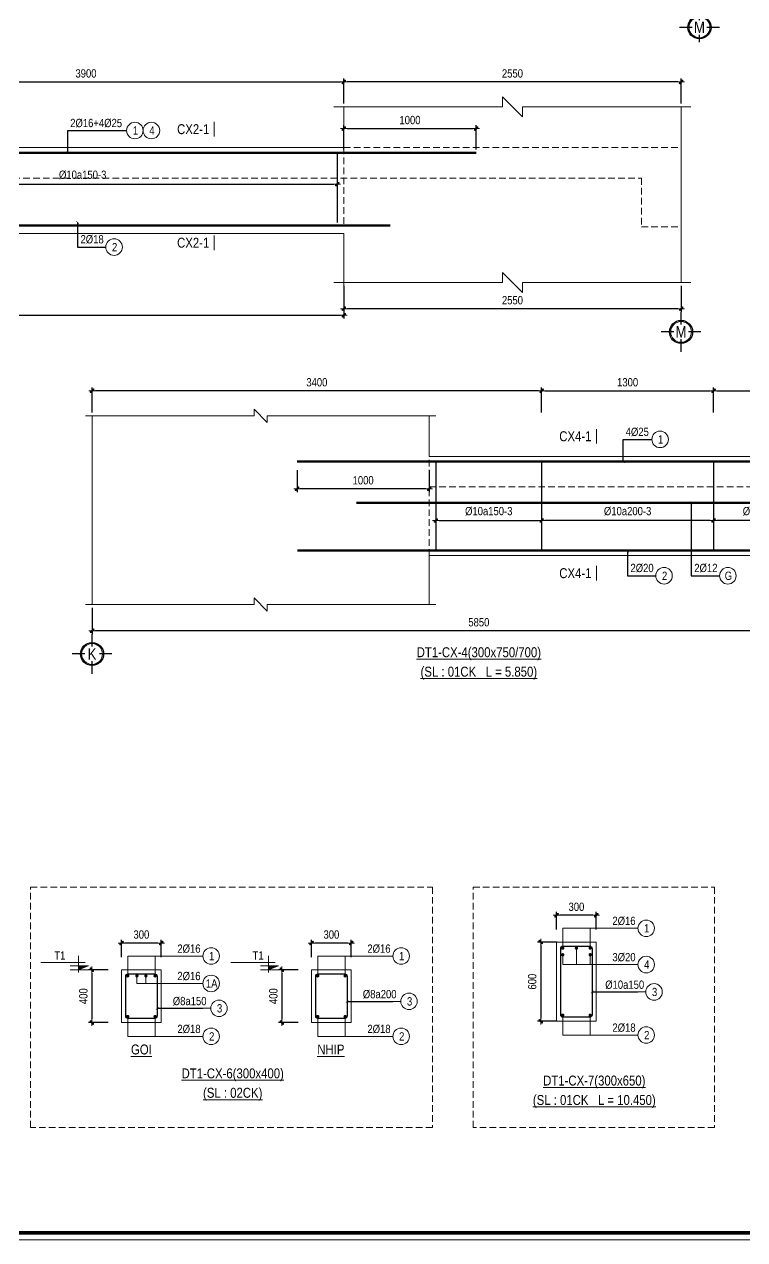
# Model space of a CAD drawing. Header units: millimetres. Extents: x 397144 to 8960116, y 345581 to 674207.
# Drawn here: x 4918751 to 4924198, y 602485 to 611679 of the extents above; entities that cross this region are included whole.
import ezdxf
from ezdxf.enums import TextEntityAlignment as Align
from ezdxf.xclip import XClip

# ---------------------------------------------------------------- set-up
doc = ezdxf.new("R2010")
doc.units = ezdxf.units.MM
doc.header["$XCLIPFRAME"] = 0
doc.header["$PDSIZE"] = -10
doc.linetypes.add('HIDDEN', pattern=[0.375, 0.25, -0.125])
doc.layers.get('0').update_dxf_attribs({"linetype": 'CONTINUOUS'})
doc.layers.get('Defpoints').update_dxf_attribs({"color": 12, "linetype": 'CONTINUOUS'})
for name, color, linetype, lineweight in [('2', 2, 'CONTINUOUS', 20), ('CDAI', 8, 'CONTINUOUS', 30), ('CTHEP', 2, 'CONTINUOUS', 50), ('DBAO', 3, 'CONTINUOUS', 20), ('DGIONG', 4, 'CONTINUOUS', 13), ('KTH', 150, 'CONTINUOUS', 5), ('Net khuat', 8, 'HIDDEN', 13), ('STICK', 1, 'CONTINUOUS', 9), ('TEXT', 7, 'CONTINUOUS', 15)]:
    doc.layers.add(name, color=color, linetype=linetype, lineweight=lineweight)
doc.layers.add('8', color=8, linetype='CONTINUOUS')
doc.layers.add('HATCH', color=7, linetype='CONTINUOUS', lineweight=5, true_color=0x2491ff)
doc.styles.add('HELVECONDENSE', font='VHELVCN_0.TTF')
doc.styles.add('Star-HelCon', font='VHELVCN_0.TTF')
doc.styles.add('TTP-HelCon', font='VHELVCN_0.TTF')
doc.styles.add('VNI-HELVE-CONDENSE', font='VHELVCN_0.TTF')
doc.dimstyles.new('kc-25', dxfattribs={"dimtxt": 62.5, "dimasz": 20, "dimexe": 20, "dimexo": 50, "dimgap": 25, "dimtad": 3, "dimdec": 0, "dimzin": 0, "dimdsep": 46, "dimtxsty": 'VNI-HELVE-CONDENSE', "dimblk": 'DIM', "dimcen": 2.5, "dimclrd": 256, "dimclre": 154, "dimclrt": 7, "dimaunit": 1, "dimadec": 0, "dimazin": 0, "dimtfac": 1, "dimtdec": 0, "dimtix": 1, "dimtmove": 0, "dimatfit": 3, "dimldrblk": 'DOT', "dimfxl": 1, "dimtolj": 1, "dimtzin": 0, "dimarcsym": 0})
doc.dimstyles.new('TTP-25', dxfattribs={"dimscale": 25, "dimtxt": 2.5, "dimasz": 1, "dimexe": 1, "dimexo": 1, "dimgap": 0.09, "dimtad": 0, "dimdec": 4, "dimrnd": 5, "dimzin": 9, "dimdsep": 46, "dimtxsty": 'TTP-HelCon', "dimblk": 'Stick1', "dimcen": 0.09, "dimdle": 1.5, "dimclrd": 256, "dimclre": 256, "dimclrt": 7, "dimadec": 0, "dimazin": 0, "dimtfac": 1, "dimtdec": 4, "dimtmove": 0, "dimatfit": 3, "dimldrblk": '_ArchTick1', "dimfxl": 1, "dimtvp": 1, "dimtolj": 1, "dimtzin": 0, "dimarcsym": 0})

# ---------------------------------------------------------------- blocks, each defined once
blk = doc.blocks.new('Stick1')
at = {"layer": 'STICK'}
h = blk.add_hatch(color=256, dxfattribs=at)
edge = h.paths.add_edge_path()
edge.add_line((0.3, 0.5), (-0.5, -0.3))
edge.add_arc((-0.4, -0.4), 0.141, 135, 315)
edge.add_line((-0.3, -0.5), (0.5, 0.3))
edge.add_arc((0.4, 0.4), 0.141, 315, 495)
blk.add_line((1, 0), (-1, 0), dxfattribs=at)
blk.add_lwpolyline([(0.3, 0.5), (-0.5, -0.3, 1), (-0.3, -0.5), (0.5, 0.3, 1), (0.3, 0.5, 1)], format="xyb", dxfattribs=at)
blk = doc.blocks.new('*D658')
at = {"layer": 'Defpoints', "color": 0, "transparency": 16777216}
for p in [(4911567.1, 609675.5), (4921167.1, 609675.5), (4921167.1, 609477.5)]:
    blk.add_point(p, dxfattribs=at)
at = {"layer": 'KTH', "lineweight": -2, "transparency": 16777216}
for p, q in [((4911567.1, 609650.5), (4911567.1, 609452.5)), ((4921167.1, 609650.5), (4921167.1, 609452.5)), ((4911592.1, 609477.5), (4921142.1, 609477.5))]:
    blk.add_line(p, q, dxfattribs=at)
at = {"layer": 'KTH', "lineweight": -2, "transparency": 16777216, "xscale": 25, "yscale": 25, "zscale": 25, "rotation": 180}
blk.add_blockref('Stick1', (4911567.1, 609477.5), dxfattribs=at)
at = {"layer": 'KTH', "lineweight": -2, "transparency": 16777216, "xscale": 25, "yscale": 25, "zscale": 25}
blk.add_blockref('Stick1', (4921167.1, 609477.5), dxfattribs=at)
at = {"layer": 'KTH', "color": 7, "transparency": 16777216, "insert": (4916367.1, 609541.3), "char_height": 62.5, "attachment_point": 5, "style": 'TTP-HelCon'}
blk.add_mtext('\\A1;9600', dxfattribs=at)
blk = doc.blocks.new('_ArchTick1')
at = {"color": 0, "const_width": 3.81}
blk.add_lwpolyline([(-12.7, -12.7), (12.7, 12.7)], dxfattribs=at)
blk = doc.blocks.new('*D660')
at = {"layer": 'Defpoints', "color": 0, "transparency": 16777216}
for p in [(4921167.1, 609725.5), (4923717.1, 609725.5), (4921167.1, 609527.5)]:
    blk.add_point(p, dxfattribs=at)
at = {"layer": 'KTH', "lineweight": -2, "transparency": 16777216}
for p, q in [((4921167.1, 609700.5), (4921167.1, 609502.5)), ((4923717.1, 609700.5), (4923717.1, 609502.5)), ((4923692.1, 609527.5), (4921192.1, 609527.5))]:
    blk.add_line(p, q, dxfattribs=at)
at = {"layer": 'KTH', "lineweight": -2, "transparency": 16777216, "xscale": 25, "yscale": 25, "zscale": 25, "rotation": 180}
blk.add_blockref('Stick1', (4921167.1, 609527.5), dxfattribs=at)
at = {"layer": 'KTH', "lineweight": -2, "transparency": 16777216, "xscale": 25, "yscale": 25, "zscale": 25}
blk.add_blockref('Stick1', (4923717.1, 609527.5), dxfattribs=at)
at = {"layer": 'KTH', "color": 7, "transparency": 16777216, "insert": (4922442.1, 609591.3), "char_height": 62.5, "attachment_point": 5, "style": 'TTP-HelCon'}
blk.add_mtext('\\A1;2550', dxfattribs=at)
blk = doc.blocks.new('*D664')
at = {"layer": 'Defpoints', "color": 0, "transparency": 16777216}
for p in [(4921167.1, 611242.9), (4921167.1, 611053.9), (4923717.1, 611053.9)]:
    blk.add_point(p, dxfattribs=at)
at = {"layer": 'KTH', "lineweight": -2, "transparency": 16777216}
for p, q in [((4921167.1, 611078.9), (4921167.1, 611267.9)), ((4923692.1, 611242.9), (4921192.1, 611242.9)), ((4923717.1, 611078.9), (4923717.1, 611267.9))]:
    blk.add_line(p, q, dxfattribs=at)
at = {"layer": 'KTH', "lineweight": -2, "transparency": 16777216, "xscale": 25, "yscale": 25, "zscale": 25, "rotation": 180}
blk.add_blockref('Stick1', (4921167.1, 611242.9), dxfattribs=at)
at = {"layer": 'KTH', "lineweight": -2, "transparency": 16777216, "xscale": 25, "yscale": 25, "zscale": 25}
blk.add_blockref('Stick1', (4923717.1, 611242.9), dxfattribs=at)
at = {"layer": 'KTH', "color": 7, "transparency": 16777216, "insert": (4922442.1, 611306.7), "char_height": 62.5, "attachment_point": 5, "style": 'TTP-HelCon'}
blk.add_mtext('\\A1;2550', dxfattribs=at)
blk = doc.blocks.new('*D667')
at = {"layer": 'Defpoints', "color": 0, "transparency": 16777216}
for p in [(4921167.1, 611242.9), (4917267.1, 611078.9), (4921167.1, 611053.9)]:
    blk.add_point(p, dxfattribs=at)
at = {"layer": 'KTH', "lineweight": -2, "transparency": 16777216}
for p, q in [((4917267.1, 611103.9), (4917267.1, 611267.9)), ((4917292.1, 611242.9), (4921142.1, 611242.9)), ((4921167.1, 611078.9), (4921167.1, 611267.9))]:
    blk.add_line(p, q, dxfattribs=at)
at = {"layer": 'KTH', "lineweight": -2, "transparency": 16777216, "xscale": 25, "yscale": 25, "zscale": 25, "rotation": 180}
blk.add_blockref('Stick1', (4917267.1, 611242.9), dxfattribs=at)
at = {"layer": 'KTH', "lineweight": -2, "transparency": 16777216, "xscale": 25, "yscale": 25, "zscale": 25}
blk.add_blockref('Stick1', (4921167.1, 611242.9), dxfattribs=at)
at = {"layer": 'KTH', "color": 7, "transparency": 16777216, "insert": (4919217.1, 611306.7), "char_height": 62.5, "attachment_point": 5, "style": 'TTP-HelCon'}
blk.add_mtext('\\A1;3900', dxfattribs=at)
blk = doc.blocks.new('DIM')
h = blk.add_hatch(color=1)
h.paths.add_polyline_path([(0.49, 0.29, 1), (0.29, 0.49), (-0.19, 0), (0.19, 0)])
h.paths.add_polyline_path([(0.19, 0), (-0.19, 0), (-0.49, -0.29, 1), (-0.29, -0.49)])
at = {"color": 9}
for p, q in [((-0.19, 0), (-1.5, 0)), ((0.19, 0), (1.5, 0))]:
    blk.add_line(p, q, dxfattribs=at)
at = {"color": 1}
for p, q in [((-0.49, -0.29), (0.29, 0.49)), ((-0.29, -0.49), (0.49, 0.29)), ((-0.19, 0), (0.19, 0))]:
    blk.add_line(p, q, dxfattribs=at)
blk.add_arc((-0.39, -0.39), 0.138, 135, 315, dxfattribs=at)
blk = doc.blocks.new('*D668')
at = {"layer": 'Defpoints', "color": 0, "transparency": 16777216}
for p in [(4917267.1, 610539.6), (4921117.1, 610572.1), (4921117.1, 610469.6)]:
    blk.add_point(p, dxfattribs=at)
at = {"layer": 'KTH', "lineweight": -2, "transparency": 16777216}
for p, q in [((4921117.1, 610547.1), (4921117.1, 610444.6)), ((4917267.1, 610514.6), (4917267.1, 610444.6)), ((4917292.1, 610469.6), (4921092.1, 610469.6))]:
    blk.add_line(p, q, dxfattribs=at)
at = {"layer": 'KTH', "lineweight": -2, "transparency": 16777216, "xscale": 25, "yscale": 25, "zscale": 25, "rotation": 180}
blk.add_blockref('Stick1', (4917267.1, 610469.6), dxfattribs=at)
at = {"layer": 'KTH', "lineweight": -2, "transparency": 16777216, "xscale": 25, "yscale": 25, "zscale": 25}
blk.add_blockref('Stick1', (4921117.1, 610469.6), dxfattribs=at)
at = {"layer": 'KTH', "color": 7, "transparency": 16777216, "insert": (4919192.1, 610539.5), "char_height": 62.5, "attachment_point": 5, "style": 'TTP-HelCon'}
blk.add_mtext('\\A1;Þ10a150-3', dxfattribs=at)
blk = doc.blocks.new('*D669')
at = {"layer": 'Defpoints', "color": 0, "transparency": 16777216}
for p in [(4919263, 608906.7), (4919263, 608717.7), (4922663, 608717.7)]:
    blk.add_point(p, dxfattribs=at)
at = {"layer": 'KTH', "lineweight": -2, "transparency": 16777216}
for p, q in [((4919263, 608742.7), (4919263, 608931.7)), ((4922638, 608906.7), (4919288, 608906.7)), ((4922663, 608742.7), (4922663, 608931.7))]:
    blk.add_line(p, q, dxfattribs=at)
at = {"layer": 'KTH', "lineweight": -2, "transparency": 16777216, "xscale": 25, "yscale": 25, "zscale": 25, "rotation": 180}
blk.add_blockref('Stick1', (4919263, 608906.7), dxfattribs=at)
at = {"layer": 'KTH', "lineweight": -2, "transparency": 16777216, "xscale": 25, "yscale": 25, "zscale": 25}
blk.add_blockref('Stick1', (4922663, 608906.7), dxfattribs=at)
at = {"layer": 'KTH', "color": 7, "transparency": 16777216, "insert": (4920963, 608970.5), "char_height": 62.5, "attachment_point": 5, "style": 'TTP-HelCon'}
blk.add_mtext('\\A1;3400', dxfattribs=at)
blk = doc.blocks.new('*D670')
at = {"layer": 'Defpoints', "color": 0, "transparency": 16777216}
for p in [(4919263, 607289.3), (4925113, 607289.3), (4919263, 607091.3)]:
    blk.add_point(p, dxfattribs=at)
at = {"layer": 'KTH', "lineweight": -2, "transparency": 16777216}
for p, q in [((4919263, 607264.3), (4919263, 607066.3)), ((4925113, 607264.3), (4925113, 607066.3)), ((4925088, 607091.3), (4919288, 607091.3))]:
    blk.add_line(p, q, dxfattribs=at)
at = {"layer": 'KTH', "lineweight": -2, "transparency": 16777216, "xscale": 25, "yscale": 25, "zscale": 25, "rotation": 180}
blk.add_blockref('Stick1', (4919263, 607091.3), dxfattribs=at)
at = {"layer": 'KTH', "lineweight": -2, "transparency": 16777216, "xscale": 25, "yscale": 25, "zscale": 25}
blk.add_blockref('Stick1', (4925113, 607091.3), dxfattribs=at)
at = {"layer": 'KTH', "color": 7, "transparency": 16777216, "insert": (4922188, 607155.1), "char_height": 62.5, "attachment_point": 5, "style": 'TTP-HelCon'}
blk.add_mtext('\\A1;5850', dxfattribs=at)
blk = doc.blocks.new('*D671')
at = {"layer": 'Defpoints', "color": 0, "transparency": 16777216}
for p in [(4923963, 608906.7), (4922663, 608717.7), (4923963, 608717.7)]:
    blk.add_point(p, dxfattribs=at)
at = {"layer": 'KTH', "lineweight": -2, "transparency": 16777216}
for p, q in [((4922663, 608742.7), (4922663, 608931.7)), ((4922688, 608906.7), (4923938, 608906.7)), ((4923963, 608742.7), (4923963, 608931.7))]:
    blk.add_line(p, q, dxfattribs=at)
at = {"layer": 'KTH', "lineweight": -2, "transparency": 16777216, "xscale": 25, "yscale": 25, "zscale": 25, "rotation": 180}
blk.add_blockref('Stick1', (4922663, 608906.7), dxfattribs=at)
at = {"layer": 'KTH', "lineweight": -2, "transparency": 16777216, "xscale": 25, "yscale": 25, "zscale": 25}
blk.add_blockref('Stick1', (4923963, 608906.7), dxfattribs=at)
at = {"layer": 'KTH', "color": 7, "transparency": 16777216, "insert": (4923313, 608970.5), "char_height": 62.5, "attachment_point": 5, "style": 'TTP-HelCon'}
blk.add_mtext('\\A1;1300', dxfattribs=at)
blk = doc.blocks.new('*D672')
at = {"layer": 'Defpoints', "color": 0, "transparency": 16777216}
for p in [(4925113, 608906.7), (4923963, 608717.7), (4925113, 608717.7)]:
    blk.add_point(p, dxfattribs=at)
at = {"layer": 'KTH', "lineweight": -2, "transparency": 16777216}
for p, q in [((4923963, 608742.7), (4923963, 608931.7)), ((4923988, 608906.7), (4925088, 608906.7)), ((4925113, 608742.7), (4925113, 608931.7))]:
    blk.add_line(p, q, dxfattribs=at)
at = {"layer": 'KTH', "lineweight": -2, "transparency": 16777216, "xscale": 25, "yscale": 25, "zscale": 25, "rotation": 180}
blk.add_blockref('Stick1', (4923963, 608906.7), dxfattribs=at)
at = {"layer": 'KTH', "lineweight": -2, "transparency": 16777216, "xscale": 25, "yscale": 25, "zscale": 25}
blk.add_blockref('Stick1', (4925113, 608906.7), dxfattribs=at)
at = {"layer": 'KTH', "color": 7, "transparency": 16777216, "insert": (4924538, 608970.5), "char_height": 62.5, "attachment_point": 5, "style": 'TTP-HelCon'}
blk.add_mtext('\\A1;1150', dxfattribs=at)
blk = doc.blocks.new('*D673')
at = {"layer": 'Defpoints', "color": 0, "transparency": 16777216}
for p in [(4921863, 608065.3), (4922663, 608065.3), (4922663, 607925.3)]:
    blk.add_point(p, dxfattribs=at)
at = {"layer": 'KTH', "lineweight": -2, "transparency": 16777216}
for p, q in [((4921863, 608040.3), (4921863, 607900.3)), ((4922663, 608040.3), (4922663, 607900.3)), ((4921888, 607925.3), (4922638, 607925.3))]:
    blk.add_line(p, q, dxfattribs=at)
at = {"layer": 'KTH', "lineweight": -2, "transparency": 16777216, "xscale": 25, "yscale": 25, "zscale": 25, "rotation": 180}
blk.add_blockref('Stick1', (4921863, 607925.3), dxfattribs=at)
at = {"layer": 'KTH', "lineweight": -2, "transparency": 16777216, "xscale": 25, "yscale": 25, "zscale": 25}
blk.add_blockref('Stick1', (4922663, 607925.3), dxfattribs=at)
at = {"layer": 'KTH', "color": 7, "transparency": 16777216, "insert": (4922263, 607995.2), "char_height": 62.5, "attachment_point": 5, "style": 'TTP-HelCon'}
blk.add_mtext('\\A1;Þ10a150-3', dxfattribs=at)
blk = doc.blocks.new('*D674')
at = {"layer": 'Defpoints', "color": 0, "transparency": 16777216}
for p in [(4922663, 608065.3), (4923963, 608065.3), (4922663, 607925.3)]:
    blk.add_point(p, dxfattribs=at)
at = {"layer": 'KTH', "lineweight": -2, "transparency": 16777216}
for p, q in [((4922663, 608040.3), (4922663, 607900.3)), ((4923963, 608040.3), (4923963, 607900.3)), ((4923938, 607925.3), (4922688, 607925.3))]:
    blk.add_line(p, q, dxfattribs=at)
at = {"layer": 'KTH', "lineweight": -2, "transparency": 16777216, "xscale": 25, "yscale": 25, "zscale": 25, "rotation": 180}
blk.add_blockref('Stick1', (4922663, 607925.3), dxfattribs=at)
at = {"layer": 'KTH', "lineweight": -2, "transparency": 16777216, "xscale": 25, "yscale": 25, "zscale": 25}
blk.add_blockref('Stick1', (4923963, 607925.3), dxfattribs=at)
at = {"layer": 'KTH', "color": 7, "transparency": 16777216, "insert": (4923313, 607995.2), "char_height": 62.5, "attachment_point": 5, "style": 'TTP-HelCon'}
blk.add_mtext('\\A1;Þ10a200-3', dxfattribs=at)
blk = doc.blocks.new('*D675')
at = {"layer": 'Defpoints', "color": 0, "transparency": 16777216}
for p in [(4923963, 608065.3), (4924763, 608065.3), (4923963, 607925.3)]:
    blk.add_point(p, dxfattribs=at)
at = {"layer": 'KTH', "lineweight": -2, "transparency": 16777216}
for p, q in [((4923963, 608040.3), (4923963, 607900.3)), ((4924763, 608040.3), (4924763, 607900.3)), ((4924738, 607925.3), (4923988, 607925.3))]:
    blk.add_line(p, q, dxfattribs=at)
at = {"layer": 'KTH', "lineweight": -2, "transparency": 16777216, "xscale": 25, "yscale": 25, "zscale": 25, "rotation": 180}
blk.add_blockref('Stick1', (4923963, 607925.3), dxfattribs=at)
at = {"layer": 'KTH', "lineweight": -2, "transparency": 16777216, "xscale": 25, "yscale": 25, "zscale": 25}
blk.add_blockref('Stick1', (4924763, 607925.3), dxfattribs=at)
at = {"layer": 'KTH', "color": 7, "transparency": 16777216, "insert": (4924363, 607995.2), "char_height": 62.5, "attachment_point": 5, "style": 'TTP-HelCon'}
blk.add_mtext('\\A1;Þ10a150-3', dxfattribs=at)
blk = doc.blocks.new('*D676')
at = {"layer": 'Defpoints', "color": 0, "transparency": 16777216}
for p in [(4920813, 608331.3), (4921813, 608331.3), (4920813, 608165.3)]:
    blk.add_point(p, dxfattribs=at)
at = {"layer": 'KTH', "lineweight": -2, "transparency": 16777216}
for p, q in [((4920813, 608306.3), (4920813, 608140.3)), ((4921813, 608306.3), (4921813, 608140.3)), ((4921788, 608165.3), (4920838, 608165.3))]:
    blk.add_line(p, q, dxfattribs=at)
at = {"layer": 'KTH', "lineweight": -2, "transparency": 16777216, "xscale": 25, "yscale": 25, "zscale": 25, "rotation": 180}
blk.add_blockref('Stick1', (4920813, 608165.3), dxfattribs=at)
at = {"layer": 'KTH', "lineweight": -2, "transparency": 16777216, "xscale": 25, "yscale": 25, "zscale": 25}
blk.add_blockref('Stick1', (4921813, 608165.3), dxfattribs=at)
at = {"layer": 'KTH', "color": 7, "transparency": 16777216, "insert": (4921313, 608229.1), "char_height": 62.5, "attachment_point": 5, "style": 'TTP-HelCon'}
blk.add_mtext('\\A1;1000', dxfattribs=at)
blk = doc.blocks.new('dau truc')
blk.add_circle((0, 0), 180)
at = {"layer": '8'}
for p, q in [((0, 127), (0, 345)), ((-127, 0), (-345, 0)), ((345, 0), (127, 0)), ((0, -345), (0, -127))]:
    blk.add_line(p, q, dxfattribs=at)
blk.add_circle((0, 0), 200, dxfattribs=at)
at = {"layer": 'TEXT', "style": 'HELVECONDENSE'}
blk.add_attdef('A', text='', height=233, dxfattribs=at).set_placement((0, 0), align=Align.MIDDLE)
blk = doc.blocks.new('MC')
at = {"layer": 'CTHEP', "const_width": 10}
blk.add_lwpolyline([(0, 150), (0, 0)], dxfattribs=at)
at = {"layer": 'TEXT', "style": 'TTP-HelCon'}
blk.add_attdef('A', text='', height=100, dxfattribs=at).set_placement((-50, 26), align=Align.RIGHT)
blk = doc.blocks.new('CX-1')
at = {"layer": '2', "ltscale": 300}
ref = blk.add_blockref('dau truc', (22700, -748.84241), dxfattribs=dict(at, xscale=0.4367131292819977, yscale=0.4367131292819977, zscale=0.4367131292819977))
ref.add_attrib('A', 'M', dxfattribs={"layer": 'TEXT', "height": 87.5, "style": 'HELVECONDENSE'}).set_placement((22700, -748.84241), align=Align.MIDDLE)
blk = doc.blocks.new('CHG_XX_Khung ten')
blk.add_lwpolyline([(15, 579), (826, 579), (826, 15), (15, 15)], close=True)
at = {"color": 4, "linetype": 'Continuous', "const_width": 1}
blk.add_lwpolyline([(17, 577), (824, 577), (824, 17), (17, 17)], close=True, dxfattribs=at)
blk = doc.blocks.new('*D1053')
at = {"layer": 'Defpoints', "color": 0, "transparency": 16777216}
for p in [(4922167.1, 610890), (4921167.1, 610706.5), (4922167.1, 610706.5)]:
    blk.add_point(p, dxfattribs=at)
at = {"layer": 'KTH', "lineweight": -2, "transparency": 16777216}
for p, q in [((4921167.1, 610731.5), (4921167.1, 610915)), ((4922167.1, 610731.5), (4922167.1, 610915)), ((4921192.1, 610890), (4922142.1, 610890))]:
    blk.add_line(p, q, dxfattribs=at)
at = {"layer": 'KTH', "lineweight": -2, "transparency": 16777216, "xscale": 25, "yscale": 25, "zscale": 25, "rotation": 180}
blk.add_blockref('Stick1', (4921167.1, 610890), dxfattribs=at)
at = {"layer": 'KTH', "lineweight": -2, "transparency": 16777216, "xscale": 25, "yscale": 25, "zscale": 25}
blk.add_blockref('Stick1', (4922167.1, 610890), dxfattribs=at)
at = {"layer": 'KTH', "color": 7, "transparency": 16777216, "insert": (4921667.1, 610953.9), "char_height": 62.5, "attachment_point": 5, "style": 'TTP-HelCon'}
blk.add_mtext('\\A1;1000', dxfattribs=at)
blk = doc.blocks.new('*D1059')
at = {"layer": 'Defpoints', "color": 0, "ltscale": 500, "transparency": 16777216}
for p in [(4919486.2, 604729.3), (4919486.2, 604596), (4919786.2, 604596)]:
    blk.add_point(p, dxfattribs=at)
at = {"layer": 'KTH', "lineweight": -2, "ltscale": 500, "transparency": 16777216}
for p, q in [((4919486.2, 604621), (4919486.2, 604754.3)), ((4919786.2, 604621), (4919786.2, 604754.3)), ((4919761.2, 604729.3), (4919511.2, 604729.3))]:
    blk.add_line(p, q, dxfattribs=at)
at = {"layer": 'KTH', "lineweight": -2, "ltscale": 500, "transparency": 16777216, "xscale": 25, "yscale": 25, "zscale": 25, "rotation": 180}
blk.add_blockref('Stick1', (4919486.2, 604729.3), dxfattribs=at)
at = {"layer": 'KTH', "lineweight": -2, "ltscale": 500, "transparency": 16777216, "xscale": 25, "yscale": 25, "zscale": 25}
blk.add_blockref('Stick1', (4919786.2, 604729.3), dxfattribs=at)
at = {"layer": 'KTH', "color": 7, "ltscale": 500, "transparency": 16777216, "insert": (4919636.2, 604793.1), "char_height": 62.5, "attachment_point": 5, "style": 'TTP-HelCon'}
blk.add_mtext('\\A1;300', dxfattribs=at)
blk = doc.blocks.new('*D1060')
at = {"layer": 'Defpoints', "color": 0, "ltscale": 500, "transparency": 16777216}
for p in [(4919411.1, 604527), (4919261.2, 604127), (4919411.1, 604127)]:
    blk.add_point(p, dxfattribs=at)
at = {"layer": 'KTH', "lineweight": -2, "ltscale": 500, "transparency": 16777216}
for p, q in [((4919386.1, 604527), (4919236.2, 604527)), ((4919261.2, 604502), (4919261.2, 604152)), ((4919386.1, 604127), (4919236.2, 604127))]:
    blk.add_line(p, q, dxfattribs=at)
at = {"layer": 'KTH', "lineweight": -2, "ltscale": 500, "transparency": 16777216, "xscale": 25, "yscale": 25, "zscale": 25}
for p, rotation in [((4919261.2, 604527), 90), ((4919261.2, 604127), 270)]:
    blk.add_blockref('Stick1', p, dxfattribs=dict(at, rotation=rotation))
at = {"layer": 'KTH', "color": 7, "ltscale": 500, "transparency": 16777216, "insert": (4919197.4, 604327), "char_height": 62.5, "attachment_point": 5, "rotation": 90, "style": 'TTP-HelCon'}
blk.add_mtext('\\A1;400', dxfattribs=at)
blk = doc.blocks.new('CODE')
at = {"layer": 'DBAO'}
for p, q in [((-62.5, -20), (-62.5, 105)), ((-62.5, 0), (-137.5, 30)), ((-137.5, 30), (0, 30)), ((-137.5, 0), (0, 0)), ((-112.5, 55), (223.6, 55))]:
    blk.add_line(p, q, dxfattribs=at)
at = {"layer": 'HATCH', "color": 1}
blk.add_solid([(-62.5, 0), (-137.5, 30), (-62.5, 30)], dxfattribs=at)
blk = doc.blocks.new('*D1061')
at = {"layer": 'Defpoints', "color": 0, "ltscale": 500, "transparency": 16777216}
for p in [(4920923.1, 604729.3), (4920923.1, 604596), (4921223.1, 604596)]:
    blk.add_point(p, dxfattribs=at)
at = {"layer": 'KTH', "lineweight": -2, "ltscale": 500, "transparency": 16777216}
for p, q in [((4920923.1, 604621), (4920923.1, 604754.3)), ((4921223.1, 604621), (4921223.1, 604754.3)), ((4921198.1, 604729.3), (4920948.1, 604729.3))]:
    blk.add_line(p, q, dxfattribs=at)
at = {"layer": 'KTH', "lineweight": -2, "ltscale": 500, "transparency": 16777216, "xscale": 25, "yscale": 25, "zscale": 25, "rotation": 180}
blk.add_blockref('Stick1', (4920923.1, 604729.3), dxfattribs=at)
at = {"layer": 'KTH', "lineweight": -2, "ltscale": 500, "transparency": 16777216, "xscale": 25, "yscale": 25, "zscale": 25}
blk.add_blockref('Stick1', (4921223.1, 604729.3), dxfattribs=at)
at = {"layer": 'KTH', "color": 7, "ltscale": 500, "transparency": 16777216, "insert": (4921073.1, 604793.1), "char_height": 62.5, "attachment_point": 5, "style": 'TTP-HelCon'}
blk.add_mtext('\\A1;300', dxfattribs=at)
blk = doc.blocks.new('*D1062')
at = {"layer": 'Defpoints', "color": 0, "ltscale": 500, "transparency": 16777216}
for p in [(4920847.9, 604527), (4920698.1, 604127), (4920847.9, 604127)]:
    blk.add_point(p, dxfattribs=at)
at = {"layer": 'KTH', "lineweight": -2, "ltscale": 500, "transparency": 16777216}
for p, q in [((4920822.9, 604527), (4920673.1, 604527)), ((4920698.1, 604502), (4920698.1, 604152)), ((4920822.9, 604127), (4920673.1, 604127))]:
    blk.add_line(p, q, dxfattribs=at)
at = {"layer": 'KTH', "lineweight": -2, "ltscale": 500, "transparency": 16777216, "xscale": 25, "yscale": 25, "zscale": 25}
for p, rotation in [((4920698.1, 604527), 90), ((4920698.1, 604127), 270)]:
    blk.add_blockref('Stick1', p, dxfattribs=dict(at, rotation=rotation))
at = {"layer": 'KTH', "color": 7, "ltscale": 500, "transparency": 16777216, "insert": (4920634.3, 604327), "char_height": 62.5, "attachment_point": 5, "rotation": 90, "style": 'TTP-HelCon'}
blk.add_mtext('\\A1;400', dxfattribs=at)
blk = doc.blocks.new('*D1069')
at = {"layer": 'Defpoints', "color": 0, "ltscale": 500, "transparency": 16777216}
for p in [(4922775.9, 604939.1), (4922775.9, 604805.9), (4923075.9, 604805.9)]:
    blk.add_point(p, dxfattribs=at)
at = {"layer": 'KTH', "lineweight": -2, "ltscale": 500, "transparency": 16777216}
for p, q in [((4922775.9, 604830.9), (4922775.9, 604964.1)), ((4923050.9, 604939.1), (4922800.9, 604939.1)), ((4923075.9, 604830.9), (4923075.9, 604964.1))]:
    blk.add_line(p, q, dxfattribs=at)
at = {"layer": 'KTH', "lineweight": -2, "ltscale": 500, "transparency": 16777216, "xscale": 25, "yscale": 25, "zscale": 25, "rotation": 180}
blk.add_blockref('Stick1', (4922775.9, 604939.1), dxfattribs=at)
at = {"layer": 'KTH', "lineweight": -2, "ltscale": 500, "transparency": 16777216, "xscale": 25, "yscale": 25, "zscale": 25}
blk.add_blockref('Stick1', (4923075.9, 604939.1), dxfattribs=at)
at = {"layer": 'KTH', "color": 7, "ltscale": 500, "transparency": 16777216, "insert": (4922925.9, 605003), "char_height": 62.5, "attachment_point": 5, "style": 'TTP-HelCon'}
blk.add_mtext('\\A1;300', dxfattribs=at)
blk = doc.blocks.new('*D1070')
at = {"layer": 'Defpoints', "color": 0, "ltscale": 500, "transparency": 16777216}
for p in [(4922805.4, 604736.9), (4922655.6, 604136.9), (4922805.4, 604136.9)]:
    blk.add_point(p, dxfattribs=at)
at = {"layer": 'KTH', "lineweight": -2, "ltscale": 500, "transparency": 16777216}
for p, q in [((4922780.4, 604736.9), (4922630.6, 604736.9)), ((4922655.6, 604711.9), (4922655.6, 604161.9)), ((4922780.4, 604136.9), (4922630.6, 604136.9))]:
    blk.add_line(p, q, dxfattribs=at)
at = {"layer": 'KTH', "lineweight": -2, "ltscale": 500, "transparency": 16777216, "xscale": 25, "yscale": 25, "zscale": 25}
for p, rotation in [((4922655.6, 604736.9), 90), ((4922655.6, 604136.9), 270)]:
    blk.add_blockref('Stick1', p, dxfattribs=dict(at, rotation=rotation))
at = {"layer": 'KTH', "color": 7, "ltscale": 500, "transparency": 16777216, "insert": (4922591.7, 604436.9), "char_height": 62.5, "attachment_point": 5, "rotation": 90, "style": 'TTP-HelCon'}
blk.add_mtext('\\A1;600', dxfattribs=at)
blk = doc.blocks.new('CX26')
at = {"layer": 'CTHEP'}
blk.add_line((5058990.32788, 546786.46273), (5097842.02123, 546786.41461), dxfattribs=at)
for points in [[(5098025.38601, 546467.2151), (5098025.38601, 547095.40231), (5058836.60282, 547095.46705), (5058836.60282, 546469.20456)], [(5058871.81958, 546849.86797), (5058871.81958, 546473.47789), (5058871.81958, 546473.47789), (5059405.47064, 546473.45484), (5065606.60282, 546473.42655), (5066180.64833, 546473.42466), (5097991.31059, 546473.40252), (5097991.31059, 546996.27803)]]:
    blk.add_lwpolyline(points, dxfattribs=at)
at = {"layer": 'Net khuat', "ltscale": 200}
blk.add_lwpolyline([(5058806.60282, 546904.47786), (5098055.38602, 546904.47786)], dxfattribs=at)

msp = doc.modelspace()

# ---------------------------------------------------------------- linework, layer by layer
at = {"layer": 'CDAI', "ltscale": 52.5}
for p, q in [((4921117.14863, 610710.47175), (4921117.14863, 610180.47175)), ((4921863.01315, 608370.29325), (4921863.01315, 607698.29325)), ((4922663.01315, 608370.29325), (4922663.01315, 607698.29325)), ((4923963.01315, 608370.29325), (4923963.01315, 607698.29325))]:
    msp.add_line(p, q, dxfattribs=at)
at = {"layer": 'CTHEP'}
for points in [[(4922167.14862, 610706.47175), (4911297.14863, 610706.47175), (4911297.14863, 610124.10168)], [(4917297.14863, 610155.61416), (4921517.14862, 610155.61416)], [(4920813.01315, 608370.29325), (4925083.01315, 608370.29325), (4925083.01315, 607698.29325)], [(4920815.60427, 607698.29325), (4925013.01315, 607698.29325)]]:
    msp.add_lwpolyline(points, dxfattribs=at)
msp.add_lwpolyline([(4921263.01315, 608059.29325), (4925013.01315, 608059.29325), (4925013.01315, 608059.29325)], close=True, dxfattribs=at)
at = {"layer": 'DBAO'}
for points in [[(4911567.14863, 610745.47175), (4921167.14863, 610745.47175), (4921167.14863, 611053.86609)], [(4923717.14863, 611053.86609), (4923717.14863, 610745.47175), (4923717.14863, 610745.47175), (4923717.14863, 610145.47175), (4923717.14863, 610145.47175), (4923717.14863, 609725.47175)], [(4913567.14863, 610095.47175), (4913567.14863, 610295.47175), (4917267.14863, 610295.47175), (4917267.14863, 610095.47175), (4921167.14863, 610095.47175), (4921167.14863, 609675.47175)], [(4919263.01315, 608717.68759), (4919263.01315, 608409.29325), (4919263.01315, 608409.29325), (4919263.01315, 607709.29325), (4919263.01315, 607709.29325), (4919263.01315, 607289.29325)], [(4921813.01315, 608717.68759), (4921813.01315, 608409.29325), (4924813.01315, 608409.29325), (4925113.01315, 608409.29325)], [(4921813.01315, 607289.29325), (4921813.01315, 607659.29325), (4924813.01315, 607659.29325), (4925113.01315, 607659.29325)]]:
    msp.add_lwpolyline(points, dxfattribs=at)
at = {"layer": 'DGIONG'}
for points in [[(4921092.14863, 611053.86609), (4922367.14863, 611053.86609), (4922367.14863, 611128.86609), (4922517.14863, 610978.86609), (4922517.14863, 611053.86609), (4923792.14863, 611053.86609)], [(4921092.14863, 609725.47175), (4922367.14863, 609725.47175), (4922367.14863, 609800.47175), (4922517.14863, 609650.47175), (4922517.14863, 609725.47175), (4923792.14863, 609725.47175)], [(4919213.01315, 608717.68759), (4920488.01315, 608717.68759), (4920488.01315, 608767.68759), (4920588.01315, 608667.68759), (4920588.01315, 608717.68759), (4921863.01315, 608717.68759)], [(4919213.01315, 607289.29325), (4920488.01315, 607289.29325), (4920488.01315, 607339.29325), (4920588.01315, 607239.29325), (4920588.01315, 607289.29325), (4921863.01315, 607289.29325)]]:
    msp.add_lwpolyline(points, dxfattribs=at)
for centre in [(4919429.67392, 609993.42749), (4923558.67346, 608538.80236), (4923588.53456, 607507.24899), (4924071.03456, 607507.24899)]:
    msp.add_circle(centre, 62.5, dxfattribs=at)
at = {"layer": 'Net khuat', "ltscale": 200}
for p, q in [((4921167.14863, 610745.47175), (4921167.14863, 610145.47175)), ((4921167.14863, 610745.47175), (4923717.14863, 610745.47175)), ((4921813.01315, 607659.29325), (4921813.01315, 608409.29325)), ((4921813.01315, 608179.29325), (4924813.01315, 608179.29325))]:
    msp.add_line(p, q, dxfattribs=at)
msp.add_lwpolyline([(4913567.14863, 610515.47175), (4923417.14863, 610515.47175), (4923417.14863, 610145.47175), (4923417.14863, 610145.47175), (4923717.14863, 610145.47175)], dxfattribs=at)

# ---------------------------------------------------------------- block references
at = {"xscale": 0.75, "yscale": 0.75, "zscale": 0.75}
for p in [(4923077.01315, 608505.70483), (4923077.01315, 607469.92525)]:
    msp.add_blockref('MC', p, dxfattribs=at).add_auto_attribs({'A': 'CX4-1'})
at = {"layer": '2', "ltscale": 300}
ref = msp.add_blockref('dau truc', (4923717.14863, 609351.62934), dxfattribs=dict(at, xscale=0.4367131292819977, yscale=0.4367131292819977, zscale=0.4367131292819977))
ref.add_attrib('A', 'M', dxfattribs={"layer": 'TEXT', "height": 87.5, "style": 'HELVECONDENSE'}).set_placement((4923717.14863, 609351.62934), align=Align.MIDDLE)
ref = msp.add_blockref('dau truc', (4919263.01315, 606915.45085), dxfattribs=dict(at, xscale=0.4367131292819977, yscale=0.4367131292819977, zscale=0.4367131292819977))
ref.add_attrib('A', 'K', dxfattribs={"layer": 'TEXT', "height": 87.5, "style": 'HELVECONDENSE'}).set_placement((4919263.01315, 606915.45085), align=Align.MIDDLE)
at = {"layer": 'DBAO'}
ref = msp.add_blockref('CX26', (-135878.29327, 58168.15446), dxfattribs=at)
XClip(ref).set_block_clipping_path([(5090171.0336859869, 545477.3242874676), (5098160.3624165934, 547795.0708696508)])
at = {"layer": 'Net khuat', "ltscale": 200}
ref = msp.add_blockref('CX-1', (4901156.4896, 612404.40112), dxfattribs=at)
XClip(ref).set_block_clipping_path([(9971.7948911092, -859.8095691428), (23037.0497041591, 1895.5)])

# ---------------------------------------------------------------- texts
at = {"layer": 'TEXT', "style": 'TTP-HelCon'}
for s, p in [('2Þ18', (4919175.86605, 610021.32454)), ('4Þ25', (4923298.54957, 608564.65531)), ('2Þ20', (4923334.72669, 607535.14605)), ('2Þ12', (4923817.22669, 607535.14605))]:
    msp.add_text(s, height=62.5, dxfattribs=at).set_placement(p)
at = {"layer": 'TEXT', "style": 'Star-HelCon'}
for s, p in [('2', (4919433.84058, 609993.42749)), ('1', (4923562.84013, 608538.80236)), ('2', (4923592.70122, 607507.24899)), ('G', (4924075.20122, 607507.24899))]:
    msp.add_text(s, height=62.5, dxfattribs=at).set_placement(p, align=Align.MIDDLE)
at = {"layer": 'TEXT', "style": 'TTP-HelCon'}
for s, p in [('%%UDT1-CX-4(300x750/700)', (4922188.01315, 606891.31538)), ('%%U(SL : 01CK   L = 5.850)', (4922188.01315, 606744.42079)), ('%%UDT1-CX-7(300x650)', (4923061.02115, 603651.4512)), ('%%U(SL : 01CK   L = 10.450)', (4923061.02115, 603504.5566))]:
    msp.add_text(s, height=75, dxfattribs=at).set_placement(p, align=Align.CENTER)

# ---------------------------------------------------------------- dimensions: what is measured, and where the dimension line sits
at = {"layer": 'KTH'}
for base, p1, p2, picture, middle in [((4921167.14863, 611242.86609), (4917267.14863, 611078.86609), (4921167.14863, 611053.86609), '*D667', (4919217.14863, 611306.69942)), ((4921167.14863, 609477.49388), (4911567.14863, 609675.47175), (4921167.14863, 609675.47175), '*D658', (4916367.14863, 609541.32721)), ((4923963.01315, 608906.68759), (4922663.01315, 608717.68759), (4923963.01315, 608717.68759), '*D671', (4923313.01315, 608970.52093)), ((4925113.01315, 608906.68759), (4923963.01315, 608717.68759), (4925113.01315, 608717.68759), '*D672', (4924538.01315, 608970.52093))]:
    dim = msp.add_linear_dim(base=base, p1=p1, p2=p2, angle=180, dimstyle='TTP-25', override={"dimtmove": 1}, dxfattribs=at)
    dim.commit()
    dim.dimension.update_dxf_attribs({"geometry": picture, "text_midpoint": middle})
for base, p1, p2, picture, middle in [((4921167.14863, 611242.86609), (4923717.14863, 611053.86609), (4921167.14863, 611053.86609), '*D664', (4922442.14863, 611306.69942)), ((4921167.14863, 609527.49388), (4923717.14863, 609725.47175), (4921167.14863, 609725.47175), '*D660', (4922442.14863, 609591.32721)), ((4919263.01315, 608906.68759), (4922663.01315, 608717.68759), (4919263.01315, 608717.68759), '*D669', (4920963.01315, 608970.52093)), ((4919263.01315, 607091.31538), (4925113.01315, 607289.29325), (4919263.01315, 607289.29325), '*D670', (4922188.01315, 607155.14872))]:
    dim = msp.add_linear_dim(base=base, p1=p1, p2=p2, dimstyle='TTP-25', override={"dimtmove": 1}, dxfattribs=at)
    dim.commit()
    dim.dimension.update_dxf_attribs({"geometry": picture, "text_midpoint": middle})
for base, p1, p2, picture, middle in [((4921117.14863, 610469.56224), (4917267.14863, 610539.57543), (4921117.14863, 610572.14686), '*D668', (4919192.14863, 610539.47891)), ((4922663.01315, 607925.29325), (4921863.01315, 608065.30643), (4922663.01315, 608065.30643), '*D673', (4922263.01315, 607995.20992))]:
    dim = msp.add_linear_dim(base=base, p1=p1, p2=p2, text='Þ10a150-3', dimstyle='TTP-25', override={"dimtmove": 1}, dxfattribs=at)
    dim.commit()
    dim.dimension.update_dxf_attribs({"geometry": picture, "text_midpoint": middle})
dim = msp.add_linear_dim(base=(4920813.01315, 608165.30993), p1=(4921813.01315, 608331.29325), p2=(4920813.01315, 608331.29325), dimstyle='TTP-25', dxfattribs=at)
dim.commit()
dim.dimension.update_dxf_attribs({"geometry": '*D676', "text_midpoint": (4921313.01315, 608229.14326)})
for base, p1, p2, text, picture, middle in [((4922663.01315, 607925.29325), (4923963.01315, 608065.30643), (4922663.01315, 608065.30643), 'Þ10a200-3', '*D674', (4923313.01315, 607995.20992)), ((4923963.01315, 607925.29325), (4924763.01315, 608065.30643), (4923963.01315, 608065.30643), 'Þ10a150-3', '*D675', (4924363.01315, 607995.20992))]:
    dim = msp.add_linear_dim(base=base, p1=p1, p2=p2, angle=180, text=text, dimstyle='TTP-25', override={"dimtmove": 1}, dxfattribs=at)
    dim.commit()
    dim.dimension.update_dxf_attribs({"geometry": picture, "text_midpoint": middle})

# ---------------------------------------------------------------- leaders
at = {"layer": 'DGIONG'}
for points in [[(4919152.85428, 610180.47175), (4919152.85402, 609993.42749), (4919367.17392, 609993.42749)], [(4923280.03781, 608370.29325), (4923280.03754, 608538.80236), (4923496.17346, 608538.80236)], [(4923794.21492, 608059.29325), (4923794.21466, 607507.24899), (4924008.53456, 607507.24899)], [(4923311.71492, 607694.29325), (4923311.71466, 607507.24899), (4923526.03456, 607507.24899)]]:
    msp.add_leader(points, dimstyle='kc-25', override={"dimtad": 0, "dimldrblk": 'ArchTick', "dimfxl": 100, "dimarcsym": 1}, dxfattribs=at)

# ---------------------------------------------------------------- next in the draw order: block references
at = {"layer": 'KTH', "ltscale": 0.8, "xscale": 25.92478421702978, "yscale": 25.92478421702978, "zscale": 25.92478421702978}
msp.add_blockref('CHG_XX_Khung ten', (4910047.85616, 602096.26671), dxfattribs=at)

# ---------------------------------------------------------------- next in the draw order: linework, layer by layer
at = {"layer": 'CDAI'}
for points in [[(4922825.94748, 604705.6174), (4923025.94748, 604705.6174, -0.4142135624), (4923044.69748, 604686.8674), (4923044.69748, 604186.8674, -0.4142135624), (4923025.94748, 604168.1174), (4922825.94748, 604168.1174, -0.4142135624), (4922807.19748, 604186.8674), (4922807.19748, 604686.8674, -0.4142135624)], [(4919536.20412, 604495.76915), (4919736.20412, 604495.76915, -0.4142135624), (4919754.95412, 604477.01915), (4919754.95412, 604177.01915, -0.4142135624), (4919736.20412, 604158.26915), (4919536.20412, 604158.26915, -0.4142135624), (4919517.45412, 604177.01915), (4919517.45412, 604477.01915, -0.4142135624)], [(4920973.10159, 604495.76915), (4921173.10159, 604495.76915, -0.4142135624), (4921191.85159, 604477.01915), (4921191.85159, 604177.01915, -0.4142135624), (4921173.10159, 604158.26915), (4920973.10159, 604158.26915, -0.4142135624), (4920954.35159, 604177.01915), (4920954.35159, 604477.01915, -0.4142135624)]]:
    msp.add_lwpolyline(points, format="xyb", close=True, dxfattribs=at)
at = {"layer": 'CTHEP', "const_width": 12.5}
for points in [[(4922815.94748, 604690.6174, 1), (4922828.44748, 604690.6174, 1)], [(4922815.94748, 604640.6174, 1), (4922828.44748, 604640.6174, 1)], [(4922919.69748, 604690.6174, 1), (4922932.19748, 604690.6174, 1)], [(4923023.44748, 604690.6174, 1), (4923035.94748, 604690.6174, 1)], [(4923023.44748, 604640.6174, 1), (4923035.94748, 604640.6174, 1)], [(4919526.20412, 604480.76915, 1), (4919538.70412, 604480.76915, 1)], [(4919608.70412, 604480.76915, -1), (4919596.20412, 604480.76915, -1)], [(4919663.70412, 604480.76915, 1), (4919676.20412, 604480.76915, 1)], [(4919733.70412, 604480.76915, 1), (4919746.20412, 604480.76915, 1)], [(4920963.10159, 604480.76915, 1), (4920975.60159, 604480.76915, 1)], [(4921170.60159, 604480.76915, 1), (4921183.10159, 604480.76915, 1)], [(4922815.94748, 604183.1174, 1), (4922828.44748, 604183.1174, 1)], [(4923023.44748, 604183.1174, 1), (4923035.94748, 604183.1174, 1)], [(4919526.20412, 604173.26915, 1), (4919538.70412, 604173.26915, 1)], [(4919733.70412, 604173.26915, 1), (4919746.20412, 604173.26915, 1)], [(4920963.10159, 604173.26915, 1), (4920975.60159, 604173.26915, 1)], [(4921170.60159, 604173.26915, 1), (4921183.10159, 604173.26915, 1)]]:
    msp.add_lwpolyline(points, format="xyb", close=True, dxfattribs=at)
at = {"layer": 'DBAO', "flags": 128}
for points in [[(4923075.94748, 604736.8674), (4923075.94748, 604136.8674), (4922775.94748, 604136.8674), (4922775.94748, 604736.8674)], [(4922775.94748, 604736.8674), (4923075.94748, 604736.8674)], [(4919786.20412, 604527.01915), (4919786.20412, 604127.01915), (4919486.20412, 604127.01915), (4919486.20412, 604527.01915)], [(4919486.20412, 604527.01915), (4919786.20412, 604527.01915)], [(4921223.10159, 604527.01915), (4921223.10159, 604127.01915), (4920923.10159, 604127.01915), (4920923.10159, 604527.01915)], [(4920923.10159, 604527.01915), (4921223.10159, 604527.01915)]]:
    msp.add_lwpolyline(points, dxfattribs=at)
at = {"layer": 'DGIONG'}
for p, q in [((4922822.19748, 604690.6174), (4922822.19748, 604840.6174)), ((4922822.19748, 604840.6174), (4923390.94748, 604840.6174)), ((4923029.69748, 604690.6174), (4923029.69748, 604840.6174)), ((4922925.94748, 604705.6174), (4922925.94748, 604566.15162)), ((4919532.45412, 604480.76915), (4919532.45412, 604630.76915)), ((4919532.45412, 604630.76915), (4920101.20412, 604630.76915)), ((4919739.95412, 604480.76915), (4919739.95412, 604630.76915)), ((4920969.35159, 604480.76915), (4920969.35159, 604630.76915)), ((4920969.35159, 604630.76915), (4921538.10159, 604630.76915)), ((4921176.85159, 604480.76915), (4921176.85159, 604630.76915)), ((4922822.19748, 604566.15162), (4922822.19748, 604640.6174)), ((4922822.19748, 604566.15162), (4923390.94748, 604566.15162)), ((4923029.69748, 604640.6174), (4923029.69748, 604566.15162)), ((4919602.45412, 604480.76915), (4919602.45412, 604423.25945)), ((4919669.95412, 604480.76915), (4919669.95412, 604423.25945)), ((4919602.45412, 604423.25945), (4920101.20412, 604423.25945)), ((4921191.85159, 604287.89886), (4921597.60159, 604287.89886)), ((4923044.69748, 604359.31376), (4923450.44748, 604359.31376)), ((4919754.95412, 604235.45245), (4920160.70412, 604235.45245)), ((4919532.45412, 604023.26915), (4919532.45412, 604173.26915)), ((4919739.95412, 604023.26915), (4919739.95412, 604173.26915)), ((4920969.35159, 604023.26915), (4920969.35159, 604173.26915)), ((4921176.85159, 604023.26915), (4921176.85159, 604173.26915)), ((4922822.19748, 604033.1174), (4922822.19748, 604183.1174)), ((4923029.69748, 604033.1174), (4923029.69748, 604183.1174)), ((4919532.45412, 604023.26915), (4920101.20412, 604023.26915)), ((4920969.35159, 604023.26915), (4921538.10159, 604023.26915)), ((4922822.19748, 604033.1174), (4923390.94748, 604033.1174))]:
    msp.add_line(p, q, dxfattribs=at)
for centre in [(4919586.91106, 610874.98086), (4919711.91106, 610874.98086), (4923453.44748, 604840.6174), (4920163.70412, 604630.76915), (4921600.60159, 604630.76915), (4923453.44748, 604566.15162), (4920163.70412, 604423.25945), (4923512.94748, 604359.31376), (4920223.20412, 604235.45245), (4921660.10159, 604287.89886), (4920163.70412, 604023.26915), (4921600.60159, 604023.26915), (4923453.44748, 604033.1174)]:
    msp.add_circle(centre, 62.5, dxfattribs=at)
at = {"layer": 'Net khuat', "ltscale": 200}
for points in [[(4918798.13919, 605151.92568), (4921837.01124, 605151.92568), (4921837.01124, 603333.63353), (4918798.13919, 603333.63353)], [(4922144.29005, 605151.92568), (4923969.38034, 605151.92568), (4923969.38034, 603333.63353), (4922144.29005, 603333.63353)]]:
    msp.add_lwpolyline(points, close=True, dxfattribs=at)

# ---------------------------------------------------------------- next in the draw order: block references
at = {"xscale": 0.75, "yscale": 0.75, "zscale": 0.75}
for p in [(4920187.17061, 610828.36609), (4920187.17061, 609969.32583)]:
    msp.add_blockref('MC', p, dxfattribs=at).add_auto_attribs({'A': 'CX2-1'})
at = {"layer": 'KTH', "linetype": 'Continuous', "xscale": -1}
for p in [(4919098.71757, 604527.01915), (4920535.61504, 604527.01915)]:
    msp.add_blockref('CODE', p, dxfattribs=at)

# ---------------------------------------------------------------- next in the draw order: texts
at = {"layer": 'TEXT', "style": 'TTP-HelCon'}
msp.add_text('2Þ16+4Þ25', height=62.5, dxfattribs=at).set_placement((4919097.90904, 610900.8338))
at = {"layer": 'TEXT', "style": 'Star-HelCon'}
for s, p in [('1', (4919591.07773, 610874.98086)), ('4', (4919716.07773, 610874.98086)), ('1', (4923457.61415, 604840.6174)), ('1', (4920167.87079, 604630.76915)), ('1', (4921604.76826, 604630.76915)), ('4', (4923457.61415, 604566.15162)), ('1A', (4920167.87079, 604423.25945)), ('3', (4923517.11415, 604359.31376)), ('3', (4921664.26826, 604287.89886)), ('3', (4920227.37079, 604235.45245)), ('2', (4920167.87079, 604023.26915)), ('2', (4921604.76826, 604023.26915)), ('2', (4923457.61415, 604033.1174))]:
    msp.add_text(s, height=62.5, dxfattribs=at).set_placement(p, align=Align.MIDDLE)
at = {"layer": 'TEXT', "style": 'TTP-HelCon'}
for s, height, p in [('2Þ16', 62.5, (4923285.44748, 604865.6174)), ('2Þ16', 62.5, (4919995.70412, 604655.76915)), ('2Þ16', 62.5, (4921432.60159, 604655.76915)), ('3Þ20', 62.5, (4923285.44748, 604591.15162)), ('2Þ16', 62.5, (4919995.70412, 604448.25945)), ('Þ8a200', 62.5, (4921438.10159, 604311.39886)), ('Þ10a150', 62.5, (4923290.94748, 604382.81376)), ('Þ8a150', 62.5, (4920001.20412, 604258.95245)), ('2Þ18', 62.5, (4919995.96946, 604048.26915)), ('2Þ18', 62.5, (4921432.86693, 604048.26915)), ('2Þ18', 62.5, (4923285.71283, 604058.1174)), ('%%UGOI', 75, (4919636.20412, 603886.54384)), ('%%UNHIP', 75, (4921068.88529, 603886.54384)), ('%%UDT1-CX-6(300x400)', 75, (4920326.72331, 603705.68712)), ('%%U(SL : 02CK)', 75, (4920326.72331, 603558.79252))]:
    msp.add_text(s, height=height, dxfattribs=at).set_placement(p, align=Align.CENTER)
for p in [(4919140.98424, 604604.01415), (4920640.30638, 604604.01415)]:
    msp.add_text('T1    ', height=62.5, dxfattribs=at).set_placement(p, align=Align.RIGHT)

# ---------------------------------------------------------------- next in the draw order: dimensions: what is measured, and where the dimension line sits
at = {"layer": 'KTH'}
dim = msp.add_linear_dim(base=(4922167.14862, 610890.01908), p1=(4921167.14863, 610706.47175), p2=(4922167.14862, 610706.47175), dimstyle='TTP-25', override={"dimtmove": 1}, dxfattribs=at)
dim.commit()
dim.dimension.update_dxf_attribs({"geometry": '*D1053', "text_midpoint": (4921667.14863, 610953.85241)})
at = {"layer": 'KTH', "ltscale": 500}
for base, p1, p2, picture, middle in [((4922775.94748, 604939.1174), (4923075.94748, 604805.87935), (4922775.94748, 604805.87935), '*D1069', (4922925.94748, 605002.95073)), ((4919486.20412, 604729.26915), (4919786.20412, 604596.0311), (4919486.20412, 604596.0311), '*D1059', (4919636.20412, 604793.10249)), ((4920923.10159, 604729.26915), (4921223.10159, 604596.0311), (4920923.10159, 604596.0311), '*D1061', (4921073.10159, 604793.10249))]:
    dim = msp.add_linear_dim(base=base, p1=p1, p2=p2, dimstyle='TTP-25', override={"dimtxsty": 'TTP-HelCon'}, dxfattribs=at)
    dim.commit()
    dim.dimension.update_dxf_attribs({"geometry": picture, "text_midpoint": middle})
for base, p1, p2, picture, middle in [((4922655.55551, 604136.8674), (4922805.38832, 604736.8674), (4922805.38832, 604136.8674), '*D1070', (4922591.72218, 604436.8674)), ((4919261.21757, 604127.01915), (4919411.05038, 604527.01915), (4919411.05038, 604127.01915), '*D1060', (4919197.38424, 604327.01915)), ((4920698.11504, 604127.01915), (4920847.94785, 604527.01915), (4920847.94785, 604127.01915), '*D1062', (4920634.28171, 604327.01915))]:
    dim = msp.add_linear_dim(base=base, p1=p1, p2=p2, angle=90, dimstyle='TTP-25', override={"dimtxsty": 'TTP-HelCon'}, dxfattribs=at)
    dim.commit()
    dim.dimension.update_dxf_attribs({"geometry": picture, "text_midpoint": middle})

# ---------------------------------------------------------------- next in the draw order: leaders
at = {"layer": 'DGIONG'}
for points in [[(4919079.39727, 610706.47175), (4919079.39701, 610874.98086), (4919524.41106, 610874.98086)], [(4921191.85159, 604287.89886), (4921537.78204, 604287.89886)], [(4923044.69748, 604359.31376), (4923390.62793, 604359.31376)], [(4919754.95412, 604235.45245), (4920100.88457, 604235.45245)]]:
    msp.add_leader(points, dimstyle='kc-25', override={"dimtad": 0, "dimldrblk": 'ArchTick', "dimfxl": 100, "dimarcsym": 1}, dxfattribs=at)

doc.saveas('drawing.dxf')
